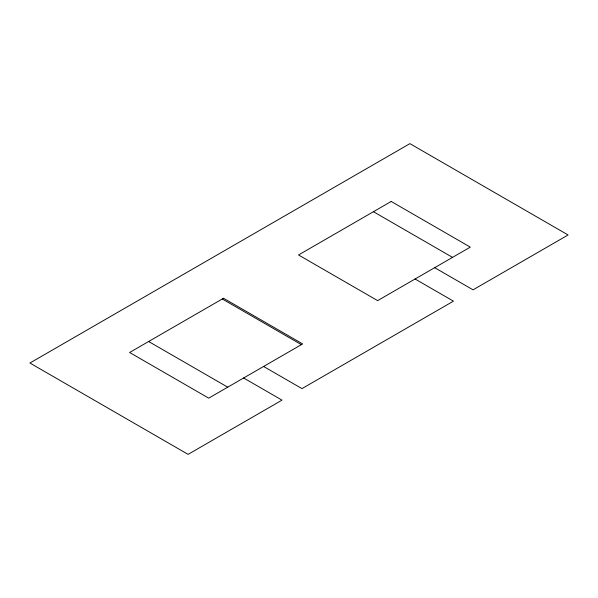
<?xml version="1.0" encoding="UTF-8"?>
<svg xmlns="http://www.w3.org/2000/svg" width="598" height="598" viewBox="0 0 598 598"><rect width="100%" height="100%" fill="white"/><g stroke="black" fill="none" stroke-linecap="round" stroke-linejoin="round"><path stroke-width="0.9" d="M373.436 211.714L452.529 257.379M434.686 267.68L473.063 289.836L568.1 234.969L409.907 143.64L29.9 363.031L188.093 454.36L282.009 400.137L243.64 377.981M415.079 279.004L453.448 301.16L301.968 388.618L263.591 366.462M222.284 298.985L301.377 344.65M148.633 341.503L227.726 387.168M223.54 298.26L129.617 352.484L208.709 398.148L302.633 343.925L223.54 298.26M391.197 201.459L298.529 254.965L377.622 300.63L470.29 247.124L391.197 201.459"/></g></svg>
